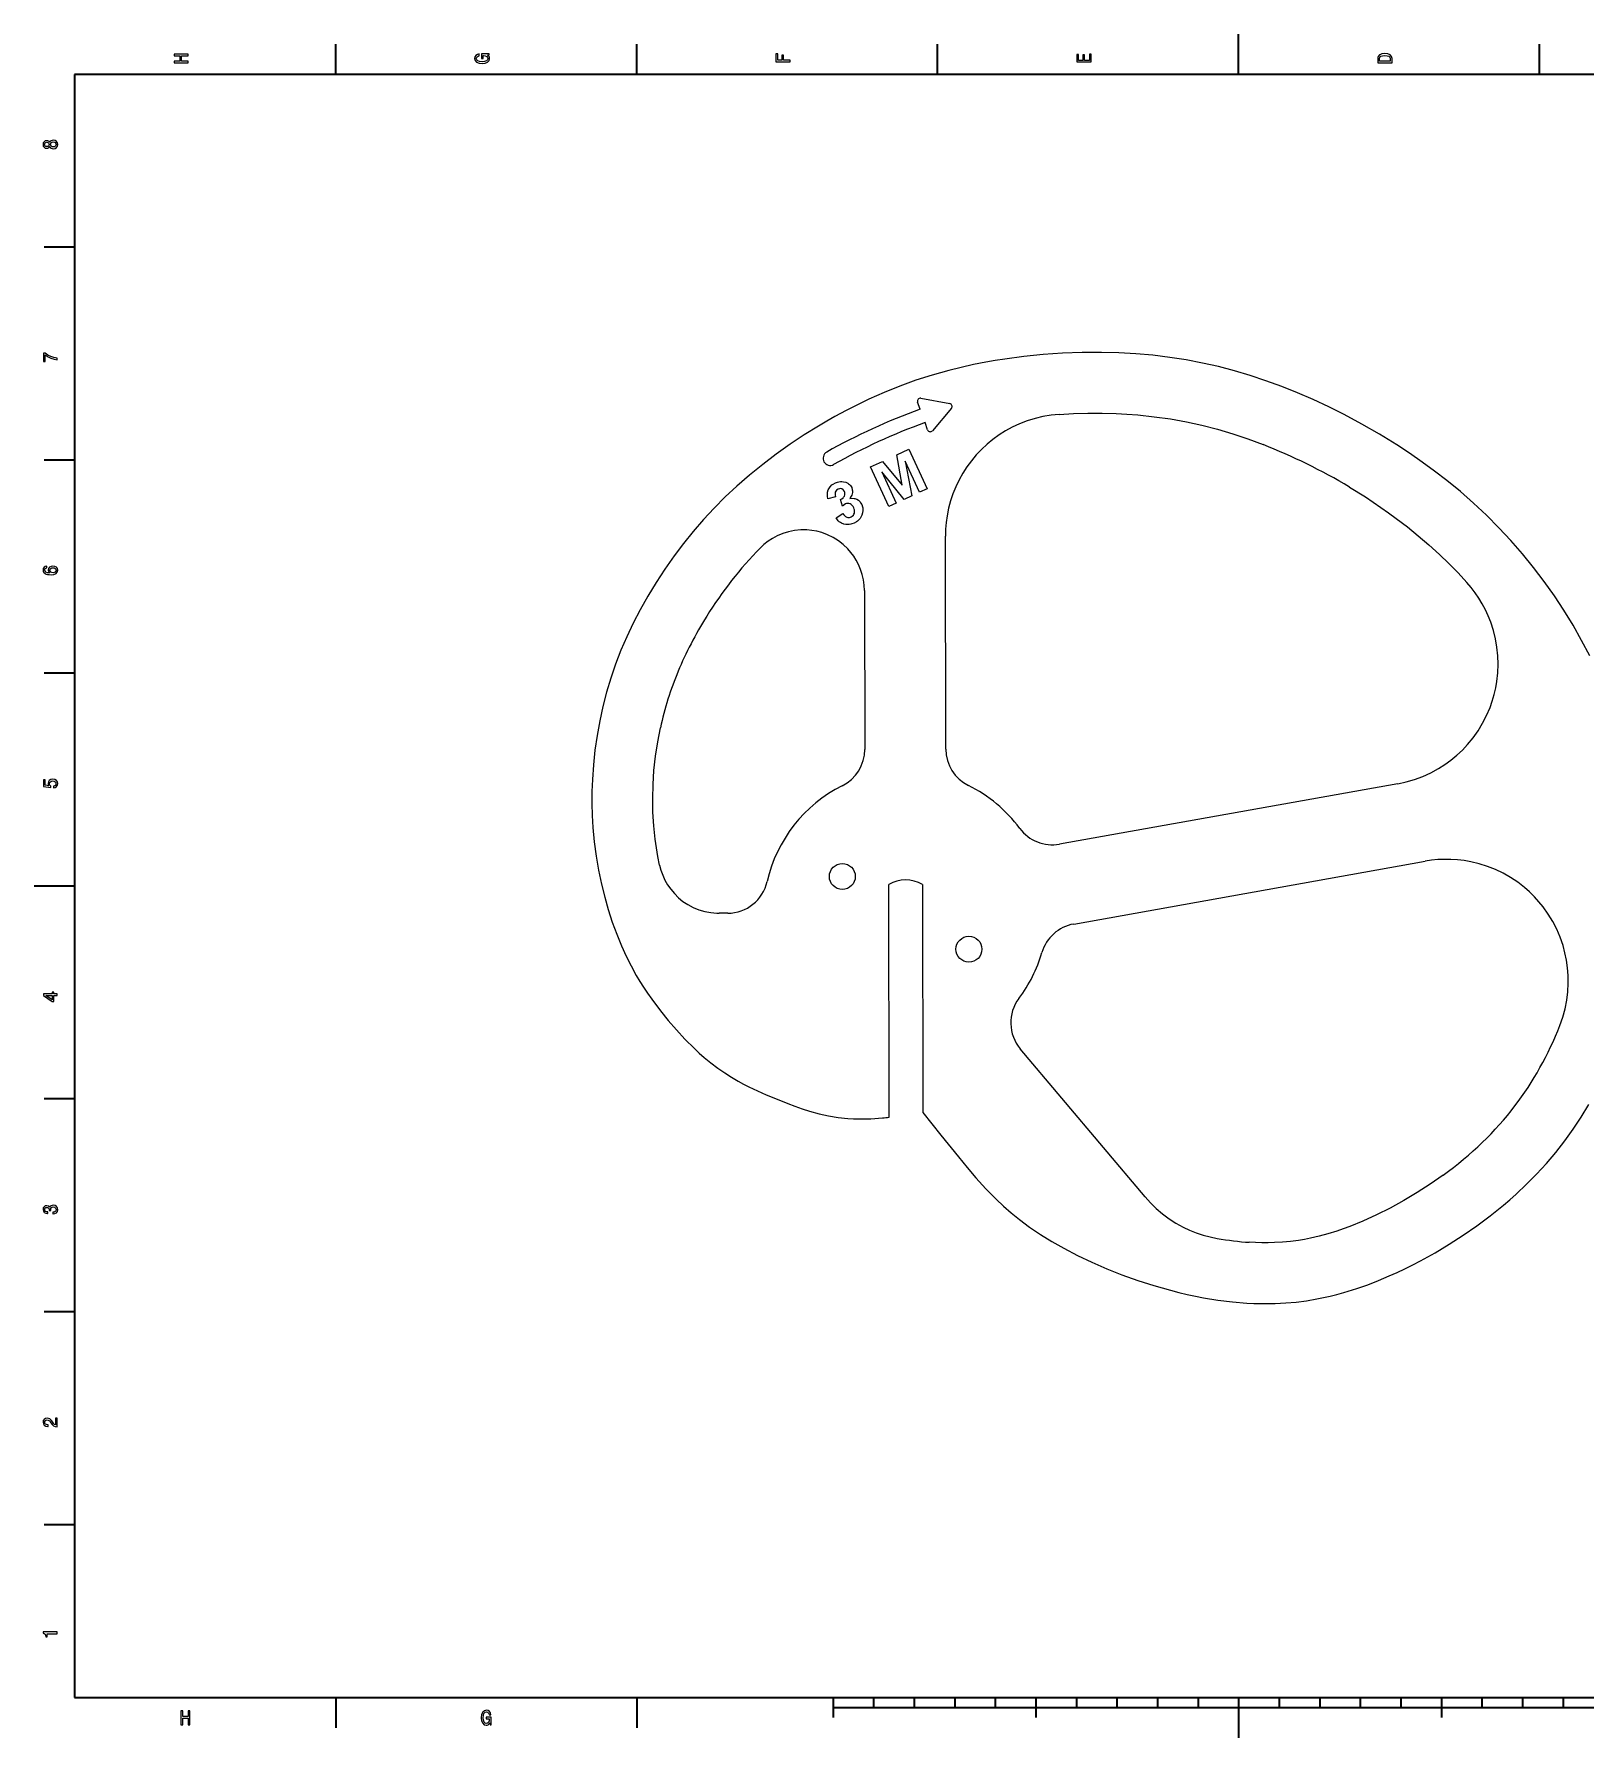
# Model space of a CAD drawing. Extents: x 0 to 594, y 0 to 420.
# Drawn here: x 0 to 382.7, y 0 to 420 of the extents above; entities that cross this region are included whole.
import ezdxf

# ---------------------------------------------------------------- set-up
doc = ezdxf.new("R2010")
doc.units = 0

msp = doc.modelspace()

# ---------------------------------------------------------------- linework, layer by layer
at = {"color": 7, "lineweight": 35, "ltscale": 0.1875}
for p, q in [((74.400002, 409.963135), (74.400002, 417.463135)), ((148.600006, 409.963135), (148.600006, 417.463135)), ((222.800003, 409.963135), (222.800003, 417.463135)), ((371.200012, 409.963135), (371.200012, 417.463135)), ((10, 367.463135), (2.5, 367.463135)), ((10, 314.963135), (2.5, 314.963135)), ((10, 262.463135), (2.5, 262.463135)), ((10, 157.46312), (2.5, 157.46312)), ((10, 104.96312), (2.5, 104.96312)), ((10, 52.46312), (2.5, 52.46312)), ((74.400002, 9.96312), (74.400002, 2.46312)), ((148.600006, 9.96312), (148.600006, 2.46312))]:
    msp.add_line(p, q, dxfattribs=at)
at = {"color": 7, "lineweight": 35, "ltscale": 0.25}
for p, q in [((297, 409.963135), (297, 419.963135)), ((10, 209.96312), (0, 209.96312)), ((297, 9.96312), (297, -0.03688))]:
    msp.add_line(p, q, dxfattribs=at)
at = {"color": 7, "lineweight": 35}
for p, q in [((584, 409.963135), (10, 409.963135)), ((10, 409.963135), (10, 9.96312)), ((10, 9.96312), (584, 9.96312)), ((197, 7.46312), (397, 7.46312))]:
    msp.add_line(p, q, dxfattribs=at)
at = {"ltscale": 0.047183}
for p, q in [((218.494904, 327.481384), (217.854568, 329.256744)), ((220.322708, 322.413605), (219.682373, 324.188965))]:
    msp.add_line(p, q, dxfattribs=at)
at = {"ltscale": 0.181865}
for p, q in [((218.636612, 330.183228), (225.796997, 328.899139)), ((226.208359, 327.758606), (221.516098, 322.199585))]:
    msp.add_line(p, q, dxfattribs=at)
at = {"ltscale": 0.081299}
msp.add_line((212.747604, 316.251587), (215.703781, 317.606659), dxfattribs=at)
at = {"ltscale": 0.189333}
msp.add_line((214.048569, 308.790863), (212.747604, 316.251587), dxfattribs=at)
at = {"ltscale": 0.268432}
for p, q in [((215.703781, 317.606659), (220.17804, 307.846008)), ((210.750259, 303.524353), (206.276001, 313.285004))]:
    msp.add_line(p, q, dxfattribs=at)
at = {"ltscale": 0.081116}
msp.add_line((206.276001, 313.285004), (209.22551, 314.637054), dxfattribs=at)
at = {"ltscale": 0.211303}
msp.add_line((209.059189, 312.046997), (212.581223, 304.363647), dxfattribs=at)
at = {"ltscale": 0.217874}
msp.add_line((214.512054, 305.248718), (209.059189, 312.046997), dxfattribs=at)
at = {"ltscale": 0.189473}
msp.add_line((209.22551, 314.637054), (214.048569, 308.790863), dxfattribs=at)
at = {"ltscale": 0.211304}
msp.add_line((218.347076, 307.006683), (214.825043, 314.690063), dxfattribs=at)
at = {"ltscale": 0.217918}
msp.add_line((214.825043, 314.690063), (216.409592, 306.118561), dxfattribs=at)
at = {"ltscale": 0.050354}
for p, q in [((220.17804, 307.846008), (218.347076, 307.006683)), ((212.581223, 304.363647), (210.750259, 303.524353))]:
    msp.add_line(p, q, dxfattribs=at)
at = {"ltscale": 0.048104}
msp.add_line((197.600494, 305.916138), (195.741776, 305.41864), dxfattribs=at)
at = {"ltscale": 0.042313}
msp.add_line((199.311768, 303.606689), (198.81926, 305.225983), dxfattribs=at)
at = {"ltscale": 0.023931}
msp.add_line((200.106567, 304.140198), (199.311768, 303.606689), dxfattribs=at)
at = {"ltscale": 0.052185}
msp.add_line((216.409592, 306.118561), (214.512054, 305.248718), dxfattribs=at)
at = {"ltscale": 0.05017}
msp.add_line((197.738373, 300.693909), (199.448639, 301.743774), dxfattribs=at)
for p, q in [((224.820862, 243.680786), (224.707138, 296.2146)), ((204.73616, 282.791718), (204.820923, 243.637497)), ((336.262299, 235.17511), (252.833984, 220.278152)), ((256.349579, 200.589554), (343.030823, 216.067352)), ((210.867233, 152.95842), (210.743103, 210.295059)), ((219.043091, 210.313019), (219.164642, 154.160202)), ((273.929443, 133.317551), (243.183044, 169.799011))]:
    msp.add_line(p, q)
at = {"ltscale": 0.052214}
msp.add_line((171.033447, 203.25296), (168.944901, 203.248444), dxfattribs=at)
at = {"color": 7, "lineweight": 35, "ltscale": 0.125}
for p, q in [((197, 9.96312), (197, 4.96312)), ((247, 9.96312), (247, 4.96312)), ((347, 9.96312), (347, 4.96312))]:
    msp.add_line(p, q, dxfattribs=at)
at = {"color": 7, "lineweight": 35, "ltscale": 0.0625}
for p, q in [((207, 9.96312), (207, 7.46312)), ((217, 9.96312), (217, 7.46312)), ((227, 9.96312), (227, 7.46312)), ((237, 9.96312), (237, 7.46312)), ((257, 9.96312), (257, 7.46312)), ((267, 9.96312), (267, 7.46312)), ((277, 9.96312), (277, 7.46312)), ((287, 9.96312), (287, 7.46312)), ((307, 9.96312), (307, 7.46312)), ((317, 9.96312), (317, 7.46312)), ((327, 9.96312), (327, 7.46312)), ((337, 9.96312), (337, 7.46312)), ((357, 9.96312), (357, 7.46312)), ((367, 9.96312), (367, 7.46312)), ((377, 9.96312), (377, 7.46312))]:
    msp.add_line(p, q, dxfattribs=at)
at = {"color": 7, "lineweight": 13}
for points in [[(38.033573, 412.837799), (38.033573, 413.275391), (36.389481, 413.275391), (36.389481, 414.583466), (38.033573, 414.583466), (38.033573, 415.016357), (34.533573, 415.016357), (34.533573, 414.583466), (35.960808, 414.583466), (35.960808, 413.275391), (34.533573, 413.275391), (34.533573, 412.837799)], [(111.764557, 414.790497), (112.233574, 414.870483), (112.233574, 415.105774), (110.342361, 415.105774), (110.342361, 413.915314), (110.771034, 413.915314), (110.771034, 414.649353), (110.8013, 414.649353), (111.265274, 414.592865), (111.608215, 414.442322), (111.825073, 414.211761), (111.895676, 413.924713), (111.804901, 413.604767), (111.532562, 413.355377), (111.083717, 413.195404), (110.468445, 413.138947), (109.858215, 413.190704), (109.409363, 413.350677), (109.137032, 413.604767), (109.041214, 413.948242), (109.091644, 414.183502), (109.232857, 414.376434), (109.469887, 414.517609), (109.787605, 414.597595), (109.787605, 415.063416), (109.303459, 414.941071), (108.940346, 414.71051), (108.718445, 414.385834), (108.637749, 413.976471), (108.763832, 413.440063), (109.131989, 413.0354), (109.71196, 412.776611), (110.483574, 412.687225), (111.260231, 412.776611), (111.840202, 413.0354), (112.208359, 413.416534), (112.329391, 413.896484), (112.289047, 414.164703), (112.188187, 414.404663), (112.011673, 414.611694)], [(186.433578, 413.107635), (186.433578, 413.512878), (184.824783, 413.512878), (184.824783, 414.785217), (184.406204, 414.785217), (184.406204, 413.512878), (183.357208, 413.512878), (183.357208, 415.077148), (182.933578, 415.077148), (182.933578, 413.107635)], [(260.633545, 413.085846), (260.633545, 415.003082), (260.2099, 415.003082), (260.2099, 413.486725), (259.02475, 413.486725), (259.02475, 414.837494), (258.606171, 414.837494), (258.606171, 413.486725), (257.55719, 413.486725), (257.55719, 414.968231), (257.133545, 414.968231), (257.133545, 413.085846)], [(331.333557, 413.924713), (331.333557, 412.837799), (334.833557, 412.837799), (334.833557, 413.924713), (334.722595, 414.437592), (334.384705, 414.818726), (333.834991, 415.054016), (333.083557, 415.138702), (332.316986, 415.063416), (332.014404, 414.969299), (331.772308, 414.837555), (331.444519, 414.456421), (331.363831, 414.207031)], [(331.752136, 413.891785), (331.827789, 414.24939), (332.059784, 414.49408), (332.473328, 414.639923), (333.083557, 414.686981), (333.673615, 414.635223), (334.087158, 414.489349), (334.33429, 414.23999), (334.414978, 413.891785), (334.414978, 413.275391), (331.752136, 413.275391)], [(3.847407, 392.210571), (3.988618, 391.988342), (4.185303, 391.835846), (4.432422, 391.73999), (4.729972, 391.709473), (5.178819, 391.779205), (5.526802, 391.979645), (5.748704, 392.306458), (5.834439, 392.750885), (5.748704, 393.190979), (5.526802, 393.517792), (5.178819, 393.718231), (4.729972, 393.792297), (4.432422, 393.757446), (4.185303, 393.665924), (3.988618, 393.509064), (3.847407, 393.291199), (3.72637, 393.465485), (3.559943, 393.587494), (3.358214, 393.661591), (3.111096, 393.687714), (2.753027, 393.618011), (2.465563, 393.434998), (2.278963, 393.138702), (2.208358, 392.750885), (2.278963, 392.358734), (2.465563, 392.062439), (2.753027, 391.875061), (3.111096, 391.809692), (3.358214, 391.831482), (3.559943, 391.905579)], [(3.151442, 392.223663), (2.92954, 392.258514), (2.75807, 392.363098), (2.652162, 392.528656), (2.611816, 392.750885), (2.652162, 392.96875), (2.75807, 393.134338), (2.92954, 393.238922), (3.151442, 393.278137), (3.378387, 393.238922), (3.5549, 393.134338), (3.670894, 392.96875), (3.706197, 392.750885), (3.665851, 392.528656), (3.5549, 392.363098), (3.378387, 392.258514)], [(4.719885, 392.127777), (4.452594, 392.167023), (4.250865, 392.293365), (4.119741, 392.489441), (4.074352, 392.750885), (4.119741, 393.007965), (4.250865, 393.204071), (4.452594, 393.330414), (4.719885, 393.373993), (5.007349, 393.330414), (5.224208, 393.204071), (5.365419, 393.007965), (5.410808, 392.750885), (5.365419, 392.489441), (5.224208, 392.293365), (5.007349, 392.167023)], [(5.733574, 339.645233), (5.733574, 340.085327), (4.901442, 340.229095), (4.124784, 340.481842), (3.403603, 340.839142), (2.727811, 341.305359), (2.309223, 341.305359), (2.309223, 339.231262), (2.768157, 339.231262), (2.768157, 340.887054), (3.448992, 340.407745), (4.160087, 340.046112), (4.916572, 339.793365)], [(3.176658, 288.796661), (2.768157, 288.713867), (2.465563, 288.522156), (2.27392, 288.22583), (2.208358, 287.842407), (2.243661, 287.585327), (2.339482, 287.363098), (2.495822, 287.167023), (2.717724, 287.001434), (2.995102, 286.870697), (3.332998, 286.774841), (3.731413, 286.713837), (4.18026, 286.696411), (4.896399, 286.766144), (5.415851, 286.979645), (5.728531, 287.323883), (5.834439, 287.794464), (5.743661, 288.217133), (5.506629, 288.539581), (5.13343, 288.748718), (4.659367, 288.822815), (4.18026, 288.748718), (3.812104, 288.548279), (3.580116, 288.238922), (3.499424, 287.855469), (3.600289, 287.441528), (3.887753, 287.132141), (3.332998, 287.19751), (2.934583, 287.336945), (2.697551, 287.550446), (2.61686, 287.846741), (2.657206, 288.064636), (2.763113, 288.230194), (2.939626, 288.339142), (3.176658, 288.395782)], [(4.66441, 288.400146), (4.982133, 288.352203), (5.224208, 288.230194), (5.385592, 288.034119), (5.436024, 287.7901), (5.385592, 287.53302), (5.229251, 287.336945), (4.987177, 287.210571), (4.669453, 287.171356), (4.356773, 287.214935), (4.119741, 287.336945), (3.968445, 287.537384), (3.912969, 287.807526), (3.968445, 288.042847), (4.114698, 288.230194), (4.35173, 288.352203)], [(4.82075, 234.170288), (5.234295, 234.266144), (5.557061, 234.47966), (5.75879, 234.793381), (5.834439, 235.19426), (5.743661, 235.634354), (5.496542, 235.978592), (5.103171, 236.196457), (4.598848, 236.279236), (4.129828, 236.20517), (3.761672, 235.996017), (3.524641, 235.66922), (3.438906, 235.246552), (3.499424, 234.919754), (3.665851, 234.667023), (2.722767, 234.789032), (2.722767, 236.113663), (2.309223, 236.113663), (2.309223, 234.497086), (4.165131, 234.257431), (4.165131, 234.606018), (3.928099, 234.858749), (3.842364, 235.181198), (3.89784, 235.460068), (4.059223, 235.673569), (4.306341, 235.808655), (4.624064, 235.856583), (4.941788, 235.808655), (5.188906, 235.66922), (5.345246, 235.455704), (5.400722, 235.181198), (5.365419, 234.950256), (5.249424, 234.771606), (5.067868, 234.640884), (4.82075, 234.575516)], [(5.733574, 182.938217), (5.733574, 183.361694), (4.866139, 183.361694), (4.866139, 183.82753), (4.462681, 183.82753), (4.462681, 183.361694), (2.309223, 183.361694), (2.309223, 182.933517), (4.422335, 181.503098), (4.866139, 181.503098), (4.866139, 182.938217)], [(4.462681, 181.898346), (2.894237, 182.938217), (4.462681, 182.938217)], [(4.634151, 129.152863), (4.669453, 129.152863), (5.153603, 129.22258), (5.516716, 129.427368), (5.748704, 129.749817), (5.834439, 130.176834), (5.748704, 130.630005), (5.526802, 130.969864), (5.173776, 131.187744), (4.719885, 131.266174), (4.422335, 131.231308), (4.18026, 131.135452), (3.993661, 130.978592), (3.857494, 130.76944), (3.585159, 131.052658), (3.151442, 131.152878), (2.75807, 131.087524), (2.46052, 130.900146), (2.27392, 130.595139), (2.208358, 130.176834), (2.28905, 129.784668), (2.510952, 129.484009), (2.863978, 129.287933), (3.332998, 129.22258), (3.368301, 129.22258), (3.368301, 129.610382), (3.045534, 129.645233), (2.813545, 129.75853), (2.672335, 129.941544), (2.621903, 130.198624), (2.662249, 130.425201), (2.768157, 130.590775), (2.939626, 130.690994), (3.171615, 130.730209), (3.418733, 130.690994), (3.585159, 130.586426), (3.686024, 130.403412), (3.716283, 130.155045), (3.71124, 129.985107), (4.109655, 129.985107), (4.099568, 130.198624), (4.144958, 130.473129), (4.265995, 130.677933), (4.462681, 130.799927), (4.719885, 130.843506), (5.012393, 130.795578), (5.229251, 130.66922), (5.365419, 130.468781), (5.410808, 130.202972), (5.360375, 129.928467), (5.209079, 129.728027), (4.967004, 129.601669), (4.634151, 129.553726)], [(5.733574, 76.687706), (5.733574, 78.766159), (5.299857, 78.766159), (5.299857, 77.123444), (5.062825, 77.214943), (4.866139, 77.371811), (4.50807, 77.855476), (4.356773, 78.112564), (4.139915, 78.400146), (3.887753, 78.604942), (3.590203, 78.722588), (3.252306, 78.766159), (2.828675, 78.692085), (2.495822, 78.487289), (2.284007, 78.173561), (2.208358, 77.768333), (2.294093, 77.350021), (2.531125, 77.031937), (2.909367, 76.827141), (3.408646, 76.757423), (3.479252, 76.757423), (3.479252, 77.153946), (3.438906, 77.153946), (3.095966, 77.193161), (2.843805, 77.310806), (2.682422, 77.498177), (2.626946, 77.746544), (2.677378, 77.999268), (2.803459, 78.186638), (3.000145, 78.30864), (3.247263, 78.352211), (3.479252, 78.321716), (3.675937, 78.238922), (3.847407, 78.099487), (3.998704, 77.907768), (4.160087, 77.650681), (4.472767, 77.223663), (4.805621, 76.923004), (5.209079, 76.744354), (5.718445, 76.687706)], [(5.733574, 25.649498), (5.733574, 26.086863), (2.208358, 26.086863), (2.208358, 25.76004), (2.515995, 25.673529), (2.722767, 25.500505), (2.843805, 25.236166), (2.884151, 24.870893), (3.24222, 24.870893), (3.24222, 25.649498)], [(36.224667, 3.179545), (36.662262, 3.179545), (36.662262, 4.823637), (37.970345, 4.823637), (37.970345, 3.179545), (38.403233, 3.179545), (38.403233, 6.679545), (37.970345, 6.679545), (37.970345, 5.252312), (36.662262, 5.252312), (36.662262, 6.679545), (36.224667, 6.679545)], [(112.37738, 3.648565), (112.457367, 3.179545), (112.692635, 3.179545), (112.692635, 5.070755), (111.50219, 5.070755), (111.50219, 4.642081), (112.236221, 4.642081), (112.236221, 4.611822), (112.179756, 4.147845), (112.029182, 3.804905), (111.798622, 3.588047), (111.511597, 3.517442), (111.191635, 3.60822), (110.942253, 3.880554), (110.782272, 4.329401), (110.725807, 4.944675), (110.777565, 5.554905), (110.937546, 6.003753), (111.191635, 6.276087), (111.535126, 6.371908), (111.770393, 6.321476), (111.96331, 6.180265), (112.104469, 5.943234), (112.184464, 5.625511), (112.650291, 5.625511), (112.527946, 6.10966), (112.297386, 6.472773), (111.972717, 6.694675), (111.563354, 6.775367), (111.026947, 6.649286), (110.622292, 6.28113), (110.363495, 5.701159), (110.274094, 4.929545), (110.363495, 4.152888), (110.622292, 3.572917), (111.003426, 3.204761), (111.483368, 3.083724), (111.751572, 3.12407), (111.991539, 3.224934), (112.198578, 3.401447)]]:
    msp.add_lwpolyline(points, close=True, dxfattribs=at)
for points in [[(383.578735, 266.69458), (381.591461, 270.511627), (379.477936, 274.258636), (377.23938, 277.931061), (374.877411, 281.524506), (372.373962, 285.062195), (369.750061, 288.511322), (367.008911, 291.868103), (364.154388, 295.129272), (361.190674, 298.291931), (358.122498, 301.35376), (354.955109, 304.312683), (351.694214, 307.167206), (348.345947, 309.916077), (345.347473, 312.23584), (342.291595, 314.473877), (339.183075, 316.630188), (336.026855, 318.704681), (333.898621, 320.042206), (331.752808, 321.343323), (327.413757, 323.83606), (323.019684, 326.181946), (319.218628, 328.073273), (315.387115, 329.854187), (311.528442, 331.521973), (307.644775, 333.073181), (303.73642, 334.503723), (299.864075, 335.789673), (295.964294, 336.950012), (292.033813, 337.98114), (288.068939, 338.880432), (284.06665, 339.64621), (280.025909, 340.278076), (275.874146, 340.784546), (271.688293, 341.15509), (267.472351, 341.393097), (263.232452, 341.502441), (258.429535, 341.476074), (253.621613, 341.29538), (248.824371, 340.963989), (244.054642, 340.483887), (239.328857, 339.85553), (236.990967, 339.486023), (234.669693, 339.079041), (231.60347, 338.477417), (228.573105, 337.807495), (225.581177, 337.068176), (221.474014, 335.919067), (217.448395, 334.632385), (213.500565, 333.20755), (209.622803, 331.64502), (205.806686, 329.946899), (203.004929, 328.598633), (200.230606, 327.17923), (197.482147, 325.690552), (195.437607, 324.529572), (193.407745, 323.331177), (189.887604, 321.141632), (186.420227, 318.839478), (183.014893, 316.426025), (179.683075, 313.90271), (176.437439, 311.271301), (173.290405, 308.533936), (170.427902, 305.862579), (167.672287, 303.105042), (165.02977, 300.267212), (162.503906, 297.355682), (160.096466, 294.37796), (157.808258, 291.342529), (155.515793, 288.075867), (153.356354, 284.763824), (151.329102, 281.413757), (149.433899, 278.03006), (147.735947, 274.743042), (146.163452, 271.423553), (144.718872, 268.067993), (143.404449, 264.671997), (142.222076, 261.232391), (141.17305, 257.748627), (140.255783, 254.215302), (139.472351, 250.646667), (138.822067, 247.052216), (138.304413, 243.443909), (137.919205, 239.834061), (137.666656, 236.233337), (137.558105, 233.247604), (137.542633, 230.277054), (137.62085, 227.322571), (137.793091, 224.38353), (138.126251, 220.852402), (138.594849, 217.341812), (139.196381, 213.850937), (139.92775, 210.382446), (140.705917, 207.243057), (141.58786, 204.138916), (142.572235, 201.084244), (143.658218, 198.095276), (144.846054, 195.186951), (145.980042, 192.695847), (147.194778, 190.281219), (148.491806, 187.940308), (149.376572, 186.459641), (150.295425, 185.005554), (151.292328, 183.510239), (152.3255, 182.037292), (154.448486, 179.208954), (156.375168, 176.827179), (158.391693, 174.491928), (160.491058, 172.221054), (162.821609, 169.893204), (164.019135, 168.778641), (165.236984, 167.703522), (166.890564, 166.339294), (168.575638, 165.062057), (170.289276, 163.876495), (171.955536, 162.825623), (173.641891, 161.852722), (174.954056, 161.149811), (176.275909, 160.481827), (178.401978, 159.47438), (180.549286, 158.518478), (184.056076, 157.049789), (185.831482, 156.347717), (187.620132, 155.67572), (189.420761, 155.044449), (191.233551, 154.465607), (193.559235, 153.822968), (195.904266, 153.304367), (198.271744, 152.921051), (200.664108, 152.675171), (202.016464, 152.595688), (203.374069, 152.556305), (204.855301, 152.556702), (206.342102, 152.599609), (209.211487, 152.793625)], [(252.752701, 326.21582), (250.75209, 326.016968), (248.769226, 325.68399), (246.812866, 325.219482), (244.891724, 324.625885), (243.014526, 323.905792), (241.189957, 323.061707), (239.542938, 322.164856), (237.953796, 321.164673), (236.429276, 320.066162), (234.976791, 318.875732), (233.602646, 317.599091), (232.311005, 316.23999), (231.109238, 314.805573), (230.001282, 313.299866), (228.989212, 311.72583), (228.075562, 310.088623), (227.265305, 308.397949), (226.560577, 306.658234), (225.965073, 304.877075), (225.482651, 303.063263), (225.116013, 301.224792), (224.88652, 299.563232), (224.750198, 297.891418), (224.707138, 296.2146)], [(252.752701, 326.21582), (256.280701, 326.40152), (259.809601, 326.496399), (263.328796, 326.498962), (266.827271, 326.406708), (269.486328, 326.269867), (272.125214, 326.074463), (276.176208, 325.653809), (280.177551, 325.088074), (284.129059, 324.375793)], [(284.129059, 324.375793), (287.963013, 323.533752), (291.765808, 322.549683), (295.543854, 321.42511), (299.303894, 320.162811), (303.052521, 318.766693)], [(195.741776, 305.41864), (195.622101, 306.083679), (195.59938, 306.412445), (195.635849, 307.082214)], [(195.635849, 307.082214), (195.804199, 307.641052), (195.929688, 307.897522), (196.266373, 308.378357)], [(196.266373, 308.378357), (196.741638, 308.835144), (197.00235, 309.02652), (197.582275, 309.348175)], [(197.567703, 307.077454), (197.501907, 306.767578), (197.493088, 306.381195), (197.600494, 305.916138)], [(198.234039, 307.785767), (197.899216, 307.566589), (197.659836, 307.257751), (197.567703, 307.077454)], [(197.582275, 309.348175), (198.131622, 309.543213), (198.410034, 309.621826), (198.832825, 309.692352), (199.213699, 309.689087), (199.593887, 309.631744), (200.195618, 309.482574)], [(199.147308, 307.849884), (198.77655, 307.913635), (198.595047, 307.89978), (198.234039, 307.785767)], [(199.8004, 307.198517), (199.600601, 307.523499), (199.471603, 307.653839), (199.147308, 307.849884)], [(199.826675, 306.086609), (199.911179, 306.383423), (199.929169, 306.757019), (199.876663, 306.977417), (199.8004, 307.198517)], [(200.195618, 309.482574), (200.635391, 309.256531), (200.842926, 309.126831), (201.094193, 308.920685), (201.306107, 308.673096), (201.626083, 308.172363)], [(201.626083, 308.172363), (201.758423, 307.621765), (201.802582, 307.345123), (201.812714, 306.934174), (201.753464, 306.612976), (201.639191, 306.303162), (201.497131, 306.022247), (201.161255, 305.477722)], [(324.346863, 308.294983), (328.268829, 305.859131), (332.113281, 303.289795), (334.003357, 301.955444), (335.870331, 300.588165), (338.624542, 298.475739), (341.319183, 296.289764), (343.949463, 294.030579), (346.510498, 291.698364), (348.841248, 289.448914), (351.106873, 287.134613), (353.30249, 284.760529)], [(198.81926, 305.225983), (199.143219, 305.387054), (199.503616, 305.652283), (199.620804, 305.788055), (199.826675, 306.086609)], [(201.221252, 304.151642), (200.924194, 304.236725), (200.550079, 304.260284), (200.328674, 304.212128), (200.106567, 304.140198)], [(201.161255, 305.477722), (201.612228, 305.534851), (202.175385, 305.512848), (202.410919, 305.453796), (202.872147, 305.287109)], [(202.113495, 303.207062), (201.941742, 303.517456), (201.663834, 303.85672), (201.451782, 304.013123), (201.221252, 304.151642)], [(202.260605, 301.840332), (202.316925, 302.212738), (202.294174, 302.670044), (202.243927, 302.855469), (202.113495, 303.207062)], [(202.872147, 305.287109), (203.253082, 305.036621), (203.430878, 304.897095), (203.673782, 304.64447), (203.817764, 304.441711), (204.067642, 304.006165)], [(204.067642, 304.006165), (204.248688, 303.452881), (204.319626, 303.172821), (204.377029, 302.748535), (204.373718, 302.49411), (204.294327, 301.984283), (204.132965, 301.385315)], [(199.664474, 299.163757), (199.112885, 299.401611), (198.849731, 299.540588), (198.547028, 299.747498), (198.279648, 299.99884), (198.089203, 300.220367), (197.738373, 300.693909)], [(199.448639, 301.743774), (199.648895, 301.461975), (200.093704, 301.061951), (200.399963, 300.898804)], [(202.211075, 299.408569), (201.656799, 299.206848), (201.375488, 299.124451), (200.947113, 299.046844), (200.676315, 299.035706), (200.129135, 299.084045), (199.664474, 299.163757)], [(200.399963, 300.898804), (200.692627, 300.834076), (201.057922, 300.828491), (201.272369, 300.880615), (201.486633, 300.953796)], [(201.486633, 300.953796), (201.762589, 301.126343), (202.043747, 301.404205), (202.161057, 301.612915), (202.260605, 301.840332)], [(204.132965, 301.385315), (203.844437, 300.847809), (203.683746, 300.590942), (203.404953, 300.238312), (203.045456, 299.921509), (202.775528, 299.736877), (202.211075, 299.408569)], [(204.73616, 282.791718), (204.673553, 284.118164), (204.493195, 285.43396), (204.197678, 286.729065), (203.789841, 287.993469), (203.272934, 289.217285), (202.727859, 290.25824), (202.102631, 291.253815), (201.400299, 292.196228), (200.625031, 293.078522), (199.521454, 294.125183), (198.317841, 295.056091), (197.027512, 295.862946), (195.663818, 296.537384), (194.240051, 297.070923), (193.035583, 297.397644), (191.808853, 297.61969), (190.56604, 297.737152), (189.047287, 297.740662), (187.535034, 297.593079), (186.044678, 297.296356), (184.591888, 296.852356), (183.192444, 296.263031), (182.055161, 295.649414), (180.974777, 294.937958), (179.959351, 294.1362), (179.016724, 293.25177)], [(336.262299, 235.17511), (338.356873, 235.627243), (340.415833, 236.228363), (342.427765, 236.974915), (344.380371, 237.862686), (346.262695, 238.887085), (347.845245, 239.891144), (349.363434, 240.992691), (350.810455, 242.187195), (352.178925, 243.469345), (353.462769, 244.833862), (354.827118, 246.49472), (356.069275, 248.248383), (357.18335, 250.086014), (358.16394, 251.998871), (359.00592, 253.977463), (359.55954, 255.547821), (360.025574, 257.148315), (360.401062, 258.772156), (360.683594, 260.412445), (360.908356, 262.512085), (360.984619, 264.62265), (360.913574, 266.733826), (360.696472, 268.835175), (360.334473, 270.916321), (359.828857, 272.96698), (359.180847, 274.976746), (358.571716, 276.5224), (357.876709, 278.029938), (357.097534, 279.496063), (356.236755, 280.917938), (355.327393, 282.250488), (354.348267, 283.532562), (353.30249, 284.760529)], [(152.537766, 231.495239), (152.623306, 234.966919), (152.857834, 238.464188), (153.238937, 241.970215), (153.765762, 245.469116), (154.438965, 248.945068)], [(154.23851, 215.137787), (153.816833, 217.268433), (153.454346, 219.401581), (153.151291, 221.539612), (152.803619, 224.834015), (152.599197, 228.150604), (152.537766, 231.495239)], [(154.23851, 215.137787), (154.570648, 213.856003), (155.015488, 212.606979), (155.568771, 211.401001), (156.225616, 210.249252), (156.980774, 209.161469), (157.891846, 208.075912), (158.903, 207.078491), (160.003555, 206.181183), (161.182129, 205.395111), (162.521103, 204.682251), (163.925385, 204.107468), (165.380157, 203.675415), (166.87059, 203.390747), (168.381805, 203.258087), (168.944901, 203.248444)], [(376.235352, 175.586853), (376.94519, 177.608719), (377.50943, 179.678085), (377.92511, 181.783432), (378.189362, 183.912048), (378.300415, 186.052246), (378.272064, 187.92627), (378.126953, 189.796371), (377.865387, 191.654373), (377.488037, 193.491287), (376.996185, 195.29921), (376.293823, 197.330658), (375.448547, 199.306442), (374.464691, 201.216934), (373.346924, 203.052994), (372.100586, 204.805359), (371.051758, 206.098083), (369.931458, 207.331909), (368.743896, 208.500763), (367.493774, 209.599014), (365.821655, 210.888535), (364.062622, 212.057266), (362.226044, 213.1008), (360.321472, 214.014709), (358.358337, 214.794556), (356.3461, 215.435974), (354.294189, 215.93454), (352.657715, 216.223541), (351.008423, 216.419357), (349.350403, 216.521759), (347.687866, 216.531509), (346.128113, 216.457001), (344.57431, 216.302078), (343.030823, 216.067352)], [(219.164642, 154.160202), (223.565933, 148.546844), (227.906021, 143.165955), (230.068176, 140.571777), (232.248215, 138.044968), (234.693695, 135.355118), (235.954849, 134.041107), (237.251816, 132.747437), (239.05043, 131.053482), (240.943634, 129.394363), (242.944153, 127.770683), (245.454208, 125.90155), (248.125061, 124.089279), (250.952728, 122.336845), (253.926987, 120.647705), (257.319794, 118.88324), (260.848389, 117.205589), (264.490417, 115.622169), (268.225159, 114.1409), (272.14917, 112.730728), (276.140198, 111.445351), (280.182983, 110.29586), (282.266266, 109.764381), (284.357269, 109.273552), (286.359222, 108.844574), (288.364929, 108.456055), (291.915039, 107.873566), (295.46228, 107.432762), (298.998047, 107.14286), (300.772552, 107.056564), (302.541199, 107.011475), (304.276489, 107.008026), (306.004211, 107.045761), (308.617432, 107.182991), (311.207245, 107.416702), (313.771454, 107.74617), (316.30896, 108.169731), (317.940826, 108.493698), (319.561371, 108.85537), (321.259186, 109.276772), (322.944763, 109.737755), (326.193573, 110.743797), (328.876251, 111.687744), (331.531097, 112.718491), (334.159943, 113.829765), (336.068634, 114.691002), (337.963989, 115.590218), (339.937714, 116.572319), (341.897125, 117.593048), (345.444702, 119.55777), (348.942291, 121.646622), (352.384216, 123.859314), (355.762756, 126.197487), (359.068726, 128.663956), (360.718201, 129.968033), (362.344757, 131.306488), (363.894562, 132.633896), (365.420135, 133.994003), (367.999207, 136.42569), (370.493652, 138.954926), (372.896973, 141.58049), (375.203766, 144.300629), (377.409576, 147.112823), (379.51062, 150.013779), (381.50354, 152.999146), (383.385193, 156.063492)], [(347.42627, 138.679565), (344.258728, 136.467743), (341.020569, 134.376877), (337.723907, 132.411636), (334.380554, 130.577774), (331.002594, 128.882492), (327.602722, 127.33474)], [(273.929443, 133.317551), (275.27597, 131.825409), (276.720001, 130.426773), (278.254425, 129.127289), (279.871887, 127.93277), (281.564972, 126.848953), (283.326508, 125.881386), (284.928711, 125.129395), (286.572662, 124.473419), (288.252441, 123.915314), (289.962158, 123.456978), (291.695801, 123.100273)], [(327.602722, 127.33474), (324.400513, 126.029533), (322.796173, 125.436859), (321.188354, 124.886513), (319.037384, 124.221489), (316.876068, 123.638481), (314.702209, 123.140846)], [(314.702209, 123.140846), (313.251434, 122.859108), (311.790436, 122.616417), (309.82486, 122.354858), (307.837311, 122.165298), (305.825958, 122.048424), (304.300903, 122.008537), (302.761139, 122.009445), (301.20639, 122.050797), (299.636566, 122.13208)]]:
    msp.add_lwpolyline(points)
for centre in [(199.300247, 212.314178), (230.516068, 194.381714)]:
    msp.add_circle(centre, 3.2)
for centre, radius, start, end in [((218.513046, 329.494232), 0.7, 79.832986, 199.832993), ((225.673431, 328.210144), 0.7, 319.832989, 79.832986), ((269.980591, 184.732346), 151.75, 109.832987, 119.420161), ((269.980591, 184.732346), 148.25, 109.832987, 119.420161), ((220.981186, 322.651123), 0.7, 199.832993, 319.832989), ((196.299042, 315.388489), 1.75, 119.420161, 299.420156), ((232.528671, 232.129822), 79.879411, 157.350715, 167.847924), ((194.820938, 243.615845), 10, 296.511834, 0.124034), ((234.820847, 243.702438), 10, 180.124031, 243.736233), ((214.908157, 203.347946), 35, 116.511839, 167.284447), ((214.908157, 203.347946), 35, 36.511835, 63.736231), ((251.076187, 230.122437), 10, 216.511837, 280.124032), ((171.011795, 213.252945), 10, 270.124034, 347.284446), ((214.908157, 203.347946), 8.1, 59.303835, 120.944236), ((258.107361, 190.745255), 10, 100.124037, 163.736232), ((214.908157, 203.347946), 35, 322.96362, 343.736234), ((250.829559, 176.243454), 10, 142.963618, 220.124037), ((199.015869, 263.631561), 111.305869, 275.255664, 276.11219)]:
    msp.add_arc(centre, radius, start, end)
for centre, major_axis, ratio, start_param, end_param in [((305.301331, 282.926849), (59.184982, -33.132065), 0.464414, 1.5084351776, 1.8619289313), ((222.019318, 237.432587), (-36.535492, -74.808151), 0.818347, 4.3271446469, 4.5870716049), ((16021.833008, -457.745056), (15868.839844, -695.193787), 0.066467, 3.1041482331, 3.1172743205), ((335.613647, 192.28598), (-21.332321, -57.359253), 0.717477, 1.1684743902, 1.5464170709), ((-114.816025, 414.756104), (487.10791, -247.638397), 0.365211, 6.0986476536, 6.2160619429), ((282.734863, 140.992584), (36.958481, -12.411575), 0.388535, 5.0849358698, 5.3127926694)]:
    msp.add_ellipse(centre, major_axis=major_axis, ratio=ratio, start_param=start_param, end_param=end_param)

doc.saveas('drawing.dxf')
